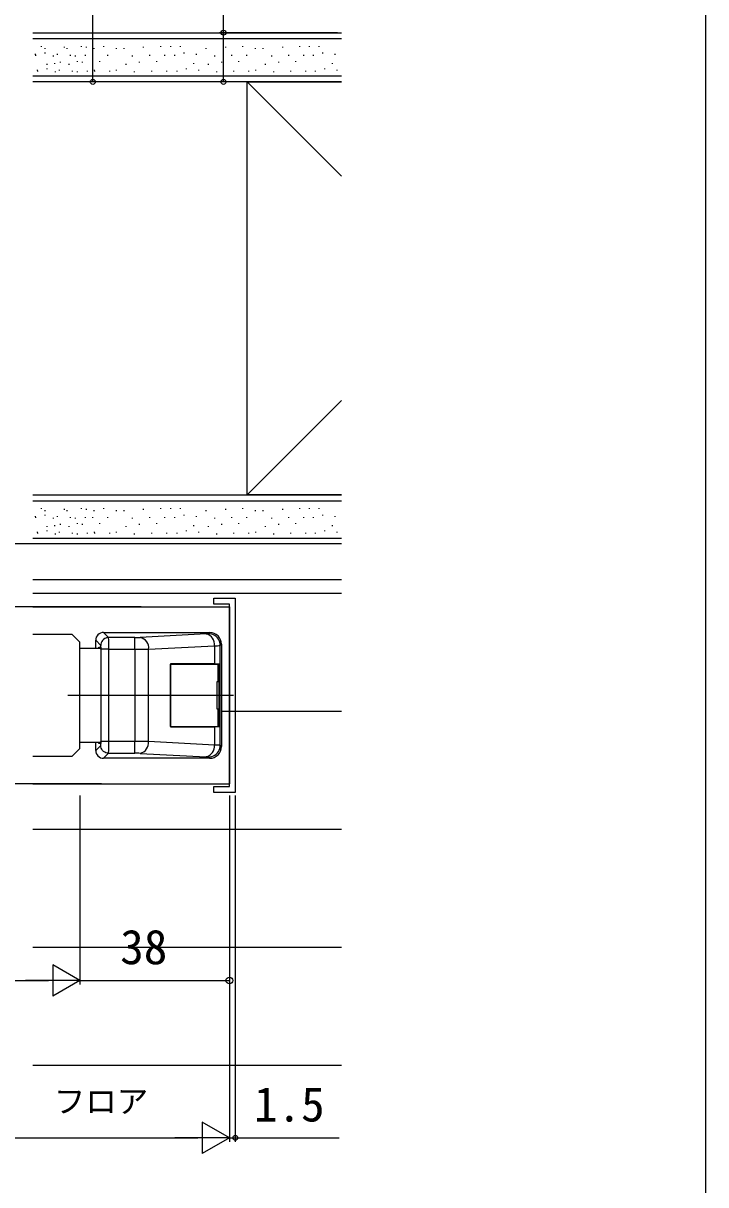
# Model space of a CAD drawing. Units: millimetres, scale not verified. Extents: x -525 to 525, y -804 to 800.
# Drawn here: x 351.4 to 525, y -510.8 to -215.4 of the extents above; entities that cross this region are included whole.
import ezdxf
from ezdxf.enums import TextEntityAlignment as Align

# ---------------------------------------------------------------- set-up
doc = ezdxf.new("R2010")
doc.units = ezdxf.units.MM
doc.header["$LTSCALE"] = 4
for name, color, linetype in [('0-1_USER1', 3, 'Continuous'), ('0-3_YKK_12', 2, 'Continuous'), ('0-4_YKK_13', 4, 'Continuous'), ('0-5_YKK_D', 6, 'Continuous'), ('0-6_YKK_ZWAK', 7, 'Continuous'), ('0-7_YSS_K', 3, 'Continuous')]:
    doc.layers.add(name, color=color, linetype=linetype)
doc.styles.add('ＭＳ ゴシック', font='')
doc.styles.get('ＭＳ ゴシック').set_extended_font_data('MS Gothic')

msp = doc.modelspace()

# ---------------------------------------------------------------- linework, layer by layer
at = {"layer": '0-3_YKK_12'}
for p, q in [((353.87, -363.818), (403.87, -363.818)), ((403.87, -363.818), (403.87, -408.815)), ((353.87, -408.815), (403.87, -408.815))]:
    msp.add_line(p, q, dxfattribs=at)
msp.add_lwpolyline([(353.87, -401.816), (363.87, -401.816), (365.87, -399.816), (365.87, -372.816), (363.87, -370.816), (353.87, -370.816)], dxfattribs=at)
at = {"layer": '0-4_YKK_13'}
for p, q in [((373.16, -371.609), (371.867, -370.316)), ((371.867, -370.316), (398.874, -370.316)), ((379.799, -371.609), (373.16, -371.609)), ((379.799, -374.605), (379.799, -371.609)), ((397.977, -370.699), (381.213, -371.578)), ((398.874, -370.316), (398.56, -370.631)), ((365.87, -374.316), (371.212, -374.316)), ((369.87, -372.314), (371.162, -373.606)), ((369.87, -374.316), (369.87, -372.314)), ((370.63, -374.066), (371.18, -374.066)), ((370.63, -374.316), (370.63, -374.066)), ((371.18, -374.066), (371.18, -398.566)), ((373.209, -374.605), (379.799, -374.605)), ((373.209, -398.028), (373.209, -374.605)), ((379.799, -374.605), (379.799, -398.028)), ((383.335, -374.574), (400.098, -373.695)), ((383.335, -398.059), (383.335, -374.574)), ((400.098, -373.695), (400.098, -378.316)), ((401.556, -373.627), (401.87, -373.312)), ((401.556, -399.006), (401.556, -373.627)), ((401.87, -373.312), (401.87, -399.321)), ((388.87, -378.316), (388.87, -394.316)), ((400.098, -378.316), (388.87, -378.316)), ((388.87, -378.416), (399.923, -378.416)), ((388.87, -394.216), (388.87, -378.416)), ((399.923, -378.416), (401.011, -378.416)), ((400.098, -378.316), (401.241, -378.316)), ((401.011, -382.816), (401.011, -378.416)), ((401.241, -394.316), (401.241, -378.316)), ((404.87, -386.316), (362.802, -386.316)), ((388.87, -394.216), (399.923, -394.216)), ((388.87, -394.316), (400.098, -394.316)), ((399.923, -394.216), (401.011, -394.216)), ((400.098, -394.316), (400.098, -398.938)), ((401.241, -394.316), (400.098, -394.316)), ((369.87, -400.319), (369.87, -398.316)), ((373.209, -398.028), (371.212, -398.028)), ((379.799, -398.028), (373.209, -398.028)), ((379.799, -401.024), (379.799, -398.028)), ((400.098, -398.938), (383.335, -398.059)), ((371.162, -399.027), (369.87, -400.319)), ((371.867, -402.316), (373.16, -401.024)), ((373.16, -401.024), (379.799, -401.024)), ((381.213, -401.055), (397.977, -401.934)), ((401.87, -399.321), (401.556, -399.006)), ((398.874, -402.316), (371.867, -402.316)), ((398.56, -402.002), (398.874, -402.316))]:
    msp.add_line(p, q, dxfattribs=at)
for points in [[(399.87, -363.116), (399.87, -361.616), (405.37, -361.616), (405.37, -411.016), (399.87, -411.016), (399.87, -409.516)], [(399.87, -409.516), (403.87, -409.516), (403.87, -363.116), (399.87, -363.116)], [(373.16, -371.609), (372.813, -371.64), (372.478, -371.731), (372.163, -371.878), (371.878, -372.078), (371.632, -372.324), (371.432, -372.609), (371.284, -372.924), (371.194, -373.26), (371.162, -373.606)], [(401.556, -373.627), (401.524, -373.201), (401.433, -372.784), (401.283, -372.384), (401.077, -372.01), (400.821, -371.668), (400.519, -371.366), (400.177, -371.109), (399.802, -370.904), (399.403, -370.754), (398.986, -370.662), (398.56, -370.631)], [(371.212, -398.316), (365.87, -398.316), (365.87, -374.316)], [(373.209, -374.605), (371.212, -374.605), (371.212, -398.028)], [(400.786, -389.816), (400.786, -382.816), (401.011, -382.816)], [(401.011, -394.216), (401.011, -389.816), (400.786, -389.816)], [(371.18, -398.566), (370.63, -398.566), (370.63, -398.316)], [(373.16, -401.024), (372.813, -400.993), (372.478, -400.902), (372.163, -400.755), (371.878, -400.555), (371.632, -400.309), (371.432, -400.024), (371.284, -399.709), (371.194, -399.373), (371.162, -399.027)], [(398.56, -402.002), (398.986, -401.971), (399.403, -401.879), (399.802, -401.729), (400.177, -401.524), (400.519, -401.267), (400.821, -400.965), (401.077, -400.623), (401.283, -400.249), (401.433, -399.849), (401.524, -399.432), (401.556, -399.006)]]:
    msp.add_lwpolyline(points, dxfattribs=at)
for centre, radius, start, end in [((371.866, -372.313), 1.996, 89.96796, 180.03204), ((329.028, -373.839), 44.187, 359.00679, 2.8927), ((379.882, -342.831), 28.778, 269.83529, 272.65187), ((380.593, -374.266), 2.759, 353.59226, 77.01062), ((398.023, -368.579), 2.121, 268.75981, 284.66696), ((397.357, -373.387), 2.759, 353.59226, 77.01062), ((398.876, -373.311), 2.994, 359.96782, 90.03218), ((365.792, -374.374), 5.425, 357.55934, 8.13497), ((380.045, -199.367), 175.238, 269.91948, 271.07552), ((400.308, -362.641), 11.057, 268.9121, 276.47934), ((365.792, -398.259), 5.425, 351.86503, 2.44066), ((320.452, -398.652), 52.761, 357.42312, 0.67739), ((379.97, -581.999), 183.971, 88.95192, 90.05308), ((380.487, -398.292), 2.857, 284.72115, 4.67597), ((371.866, -400.32), 1.996, 179.96796, 270.03204), ((379.882, -429.802), 28.778, 87.34813, 90.16471), ((397.251, -399.171), 2.857, 284.72115, 4.67597), ((398.876, -399.322), 2.994, 269.96782, 0.03218), ((400.131, -413.764), 14.826, 84.48355, 90.12502), ((398.023, -404.054), 2.121, 75.33304, 91.24019)]:
    msp.add_arc(centre, radius, start, end, dxfattribs=at)
at = {"layer": '0-5_YKK_D'}
for p, q in [((431.37, -217.816), (401.379, -217.816)), ((431.37, -230.316), (368.134, -230.316)), ((431.37, -230.316), (401.379, -230.316)), ((378.772, -347.816), (341.858, -347.816)), ((380.445, -363.818), (341.858, -363.818)), ((381.445, -363.818), (341.858, -363.818)), ((371.364, -408.815), (341.858, -408.815)), ((365.87, -411.815), (365.87, -459.815)), ((365.87, -411.815), (365.87, -459.815)), ((403.87, -411.815), (403.87, -459.815)), ((403.87, -411.815), (403.87, -499.815)), ((403.87, -411.815), (403.87, -499.815)), ((405.37, -411.815), (405.37, -499.815)), ((365.87, -458.815), (358.942, -454.815)), ((358.942, -454.815), (358.942, -462.815)), ((203.87, -458.815), (357.87, -458.815)), ((365.87, -458.815), (352.014, -458.815)), ((365.87, -458.815), (358.942, -462.815)), ((365.87, -458.815), (403.87, -458.815)), ((403.87, -498.815), (396.942, -494.815)), ((396.942, -494.815), (396.942, -502.815)), ((19.87, -498.815), (395.87, -498.815)), ((403.87, -498.815), (390.014, -498.815)), ((403.87, -498.815), (396.942, -502.815)), ((403.87, -498.815), (401.32, -498.815)), ((403.87, -498.815), (405.37, -498.815)), ((405.37, -498.815), (431.743, -498.815))]:
    msp.add_line(p, q, dxfattribs=at)
for points in [[(369.134, -230.316), (369.134, -200.316), (369.134, -127.403)], [(402.379, -230.316), (402.379, -217.816), (402.379, -138.289)]]:
    msp.add_lwpolyline(points, dxfattribs=at)
for centre, radius in [((402.379, -217.816), 0.637), ((369.134, -230.316), 0.637), ((402.379, -230.316), 0.637), ((403.87, -458.815), 0.85), ((405.37, -498.815), 0.637)]:
    msp.add_circle(centre, radius, dxfattribs=at)
at = {"layer": '0-6_YKK_ZWAK'}
msp.add_lwpolyline([(-525, -803.5), (525, -803.5), (525, 726.5)], dxfattribs=at)
at = {"layer": '0-7_YSS_K'}
for p, q in [((353.87, -217.816), (432.37, -217.816)), ((353.87, -219.316), (432.37, -219.316)), ((356.073, -221.423), (356.073, -221.223)), ((361.94, -221.615), (361.94, -221.415)), ((366.283, -221.423), (366.283, -221.223)), ((367.559, -221.615), (367.559, -221.415)), ((371.903, -221.423), (371.903, -221.223)), ((382.053, -221.615), (382.053, -221.415)), ((386.396, -221.423), (386.396, -221.223)), ((389.003, -221.423), (389.003, -221.223)), ((391.45, -221.423), (391.45, -221.223)), ((402.936, -221.615), (402.936, -221.415)), ((407.279, -221.423), (407.279, -221.223)), ((417.429, -221.615), (417.429, -221.415)), ((421.773, -221.423), (421.773, -221.223)), ((424.219, -221.423), (424.219, -221.223)), ((426.666, -221.423), (426.666, -221.223)), ((354.539, -223.409), (354.539, -223.209)), ((354.646, -223.666), (354.646, -223.466)), ((357.006, -221.951), (357.006, -221.751)), ((357.018, -223.073), (357.018, -222.873)), ((359.136, -223.858), (359.136, -223.658)), ((360.158, -223.409), (360.158, -223.209)), ((362.625, -221.951), (362.625, -221.751)), ((363.48, -223.666), (363.48, -223.466)), ((364.756, -223.858), (364.756, -223.658)), ((367.303, -223.666), (367.303, -223.466)), ((369.099, -223.666), (369.099, -223.466)), ((369.5, -221.951), (369.5, -221.751)), ((372.922, -223.666), (372.922, -223.466)), ((375.119, -221.951), (375.119, -221.751)), ((377.119, -221.951), (377.119, -221.751)), ((379.249, -223.858), (379.249, -223.658)), ((383.593, -223.666), (383.593, -223.466)), ((387.416, -223.666), (387.416, -223.466)), ((390.023, -223.666), (390.023, -223.466)), ((392.394, -223.073), (392.394, -222.873)), ((395.534, -223.409), (395.534, -223.209)), ((398.001, -221.951), (398.001, -221.751)), ((400.132, -223.858), (400.132, -223.658)), ((404.475, -223.666), (404.475, -223.466)), ((408.298, -223.666), (408.298, -223.466)), ((410.496, -221.951), (410.496, -221.751)), ((412.495, -221.951), (412.495, -221.751)), ((414.626, -223.858), (414.626, -223.658)), ((418.969, -223.666), (418.969, -223.466)), ((422.792, -223.666), (422.792, -223.466)), ((425.239, -223.666), (425.239, -223.466)), ((427.61, -223.073), (427.61, -222.873)), ((430.75, -223.409), (430.75, -223.209)), ((355.061, -227.434), (355.061, -227.234)), ((357.528, -225.976), (357.528, -225.776)), ((357.541, -227.097), (357.541, -226.897)), ((359.485, -225.764), (359.485, -225.564)), ((360.681, -227.434), (360.681, -227.234)), ((360.931, -225.428), (360.931, -225.228)), ((363.148, -225.976), (363.148, -225.776)), ((365.274, -225.236), (365.274, -225.036)), ((366.55, -225.428), (366.55, -225.228)), ((369.555, -227.434), (369.555, -227.234)), ((370.893, -225.236), (370.893, -225.036)), ((375.174, -227.434), (375.174, -227.234)), ((377.641, -225.976), (377.641, -225.776)), ((381.044, -225.428), (381.044, -225.228)), ((385.387, -225.236), (385.387, -225.036)), ((392.917, -227.097), (392.917, -226.897)), ((394.861, -225.764), (394.861, -225.564)), ((396.057, -227.434), (396.057, -227.234)), ((398.524, -225.976), (398.524, -225.776)), ((401.926, -225.428), (401.926, -225.228)), ((406.27, -225.236), (406.27, -225.036)), ((410.551, -227.434), (410.551, -227.234)), ((413.018, -225.976), (413.018, -225.776)), ((416.42, -225.428), (416.42, -225.228)), ((420.763, -225.236), (420.763, -225.036)), ((428.133, -227.097), (428.133, -226.897)), ((430.077, -225.764), (430.077, -225.564)), ((431.273, -227.434), (431.273, -227.234)), ((353.87, -228.816), (432.37, -228.816)), ((432.37, -230.316), (353.87, -230.316)), ((355.169, -227.69), (355.169, -227.49)), ((359.659, -227.882), (359.659, -227.682)), ((364.002, -227.69), (364.002, -227.49)), ((365.278, -227.882), (365.278, -227.682)), ((367.825, -227.69), (367.825, -227.49)), ((369.622, -227.69), (369.622, -227.49)), ((373.445, -227.69), (373.445, -227.49)), ((379.772, -227.882), (379.772, -227.682)), ((384.115, -227.69), (384.115, -227.49)), ((387.938, -227.69), (387.938, -227.49)), ((390.545, -227.69), (390.545, -227.49)), ((400.655, -227.882), (400.655, -227.682)), ((404.998, -227.69), (404.998, -227.49)), ((408.383, -230.316), (432.37, -254.303)), ((408.821, -227.69), (408.821, -227.49)), ((415.148, -227.882), (415.148, -227.682)), ((419.492, -227.69), (419.492, -227.49)), ((423.315, -227.69), (423.315, -227.49)), ((425.761, -227.69), (425.761, -227.49)), ((408.383, -335.316), (432.37, -311.33)), ((353.87, -335.316), (432.37, -335.316)), ((353.87, -336.816), (432.37, -336.816)), ((356.073, -338.923), (356.073, -338.723)), ((357.006, -339.451), (357.006, -339.251)), ((361.94, -339.115), (361.94, -338.915)), ((362.625, -339.451), (362.625, -339.251)), ((366.283, -338.923), (366.283, -338.723)), ((367.559, -339.115), (367.559, -338.915)), ((369.5, -339.451), (369.5, -339.251)), ((371.903, -338.923), (371.903, -338.723)), ((375.119, -339.451), (375.119, -339.251)), ((377.119, -339.451), (377.119, -339.251)), ((382.053, -339.115), (382.053, -338.915)), ((386.396, -338.923), (386.396, -338.723)), ((389.003, -338.923), (389.003, -338.723)), ((391.45, -338.923), (391.45, -338.723)), ((398.001, -339.451), (398.001, -339.251)), ((402.936, -339.115), (402.936, -338.915)), ((407.279, -338.923), (407.279, -338.723)), ((410.496, -339.451), (410.496, -339.251)), ((412.495, -339.451), (412.495, -339.251)), ((417.429, -339.115), (417.429, -338.915)), ((421.773, -338.923), (421.773, -338.723)), ((424.219, -338.923), (424.219, -338.723)), ((426.666, -338.923), (426.666, -338.723)), ((354.539, -340.909), (354.539, -340.709)), ((354.646, -341.166), (354.646, -340.966)), ((357.018, -340.573), (357.018, -340.373)), ((359.136, -341.358), (359.136, -341.158)), ((360.158, -340.909), (360.158, -340.709)), ((363.48, -341.166), (363.48, -340.966)), ((364.756, -341.358), (364.756, -341.158)), ((365.274, -342.736), (365.274, -342.536)), ((367.303, -341.166), (367.303, -340.966)), ((369.099, -341.166), (369.099, -340.966)), ((370.893, -342.736), (370.893, -342.536)), ((372.922, -341.166), (372.922, -340.966)), ((379.249, -341.358), (379.249, -341.158)), ((383.593, -341.166), (383.593, -340.966)), ((385.387, -342.736), (385.387, -342.536)), ((387.416, -341.166), (387.416, -340.966)), ((390.023, -341.166), (390.023, -340.966)), ((392.394, -340.573), (392.394, -340.373)), ((395.534, -340.909), (395.534, -340.709)), ((400.132, -341.358), (400.132, -341.158)), ((404.475, -341.166), (404.475, -340.966)), ((406.27, -342.736), (406.27, -342.536)), ((408.298, -341.166), (408.298, -340.966)), ((414.626, -341.358), (414.626, -341.158)), ((418.969, -341.166), (418.969, -340.966)), ((420.763, -342.736), (420.763, -342.536)), ((422.792, -341.166), (422.792, -340.966)), ((425.239, -341.166), (425.239, -340.966)), ((427.61, -340.573), (427.61, -340.373)), ((430.75, -340.909), (430.75, -340.709)), ((355.061, -344.934), (355.061, -344.734)), ((355.169, -345.19), (355.169, -344.99)), ((357.528, -343.476), (357.528, -343.276)), ((357.541, -344.597), (357.541, -344.397)), ((359.485, -343.264), (359.485, -343.064)), ((359.659, -345.382), (359.659, -345.182)), ((360.681, -344.934), (360.681, -344.734)), ((360.931, -342.928), (360.931, -342.728)), ((363.148, -343.476), (363.148, -343.276)), ((364.002, -345.19), (364.002, -344.99)), ((365.278, -345.382), (365.278, -345.182)), ((366.55, -342.928), (366.55, -342.728)), ((367.825, -345.19), (367.825, -344.99)), ((369.555, -344.934), (369.555, -344.734)), ((369.622, -345.19), (369.622, -344.99)), ((373.445, -345.19), (373.445, -344.99)), ((375.174, -344.934), (375.174, -344.734)), ((377.641, -343.476), (377.641, -343.276)), ((379.772, -345.382), (379.772, -345.182)), ((381.044, -342.928), (381.044, -342.728)), ((384.115, -345.19), (384.115, -344.99)), ((387.938, -345.19), (387.938, -344.99)), ((390.545, -345.19), (390.545, -344.99)), ((392.917, -344.597), (392.917, -344.397)), ((394.861, -343.264), (394.861, -343.064)), ((396.057, -344.934), (396.057, -344.734)), ((398.524, -343.476), (398.524, -343.276)), ((400.655, -345.382), (400.655, -345.182)), ((401.926, -342.928), (401.926, -342.728)), ((404.998, -345.19), (404.998, -344.99)), ((408.821, -345.19), (408.821, -344.99)), ((410.551, -344.934), (410.551, -344.734)), ((413.018, -343.476), (413.018, -343.276)), ((415.148, -345.382), (415.148, -345.182)), ((416.42, -342.928), (416.42, -342.728)), ((419.492, -345.19), (419.492, -344.99)), ((423.315, -345.19), (423.315, -344.99)), ((425.761, -345.19), (425.761, -344.99)), ((428.133, -344.597), (428.133, -344.397)), ((430.077, -343.264), (430.077, -343.064)), ((431.273, -344.934), (431.273, -344.734)), ((353.87, -346.316), (432.37, -346.316)), ((432.37, -347.816), (353.87, -347.816)), ((353.87, -356.82), (432.37, -356.82)), ((353.87, -360.316), (432.37, -360.316)), ((401.87, -390.316), (432.37, -390.316)), ((353.87, -420.316), (432.37, -420.316)), ((353.87, -450.316), (432.37, -450.316)), ((353.87, -480.316), (432.37, -480.316))]:
    msp.add_line(p, q, dxfattribs=at)
msp.add_lwpolyline([(432.37, -335.316), (408.383, -335.316), (408.383, -230.316), (432.37, -230.316)], dxfattribs=at)

# ---------------------------------------------------------------- texts
at = {"layer": '0-1_USER1', "style": 'ＭＳ ゴシック'}
msp.add_text('フロア', height=5.865, dxfattribs=at).set_placement((359.232, -494.224), align=Align.BOTTOM_LEFT)
at = {"layer": '0-5_YKK_D', "style": 'ＭＳ ゴシック'}
for s, p in [('38', (376.109, -457.315)), ('1.5', (410.129, -497.315))]:
    msp.add_text(s, height=8.798, dxfattribs=at).set_placement(p, align=Align.BOTTOM_LEFT)

doc.saveas('drawing.dxf')
